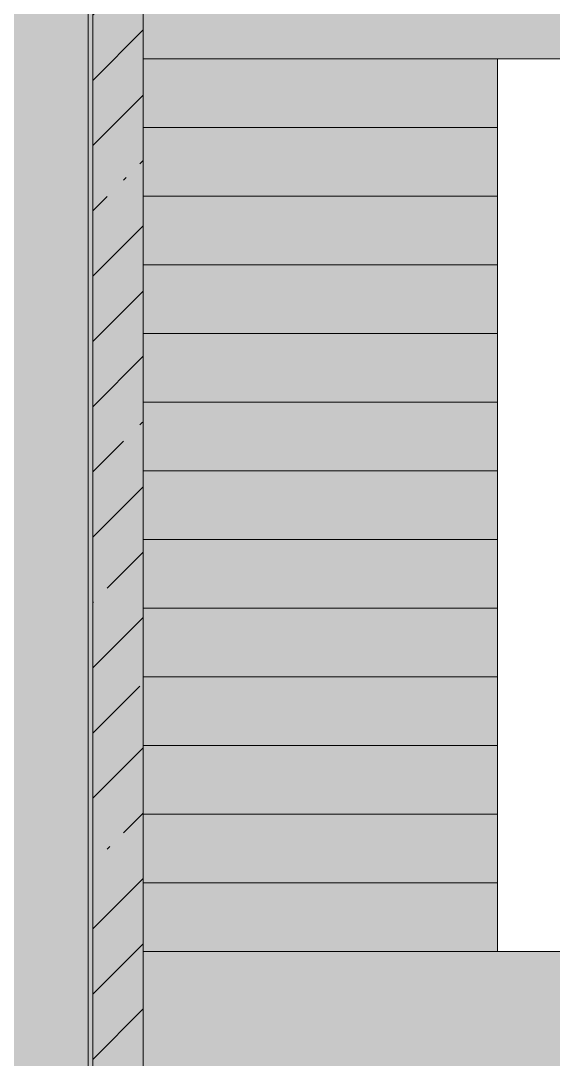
# Model space of a CAD drawing. Header units: millimetres. Extents: x 63482 to 319368, y -8553 to 29000.
# Drawn here: x 206333 to 208662, y 1150 to 5687 of the extents above; entities that cross this region are included whole.
import ezdxf

# ---------------------------------------------------------------- set-up
doc = ezdxf.new("R2010")
doc.units = ezdxf.units.MM
doc.linetypes.add('200_ШТРИХ__ш1_п0_6_', pattern=[80, 50, -30])
for name, color, linetype, lineweight in [('A-DETL', 7, 'Continuous', 5), ('A-DETL-MBND', 7, '200_ШТРИХ__ш1_п0_6_', 9), ('I-WALL-2', 7, 'Continuous', 5), ('S-STRS-4', 7, 'Continuous', 5)]:
    doc.layers.add(name, color=color, linetype=linetype, lineweight=lineweight)
doc.layers.add('A-DETL-GENF-3', color=7, linetype='Continuous', lineweight=9, true_color=0x4994b4, transparency=0.4)
doc.layers.add('S-STRS-3', color=7, linetype='Continuous', lineweight=15, true_color=0xd7cdc4, transparency=1)
for name, color, linetype, lineweight, true_color in [('A-FLOR-2', 7, 'Continuous', 5, 0xaaaaaa), ('A-FLOR-3', 7, 'Continuous', 5, 0x6f9cb0), ('I-WALL-3', 7, 'Continuous', 5, 0x2b586c)]:
    doc.layers.add(name, color=color, linetype=linetype, lineweight=lineweight, true_color=true_color)

msp = doc.modelspace()

# ---------------------------------------------------------------- hatches: boundary and pattern name
at = {"layer": 'A-DETL-GENF-3'}
h = msp.add_hatch(color=256, dxfattribs=at)
h.paths.add_polyline_path([(205835.8, -250), (206868.6, -250), (206868.6, 7900), (200198.6, 7900), (200198.6, -250), (205335.8, -250)])
h.paths.add_polyline_path([(250334.1, 5180), (254118.6, 5180), (254118.6, 10600), (246718.6, 10600), (246718.6, 5180)])
h.paths.add_polyline_path([(235334.7, 5180), (236398.6, 5180), (236398.6, 10600), (228998.6, 10600), (228998.6, 5180), (234334.7, 5180)])
h.paths.add_polyline_path([(146338, 6170), (161550.4, 6170), (161550.4, 9503.2), (144448.6, 9503.2), (144448.6, 6170)])
h.paths.add_polyline_path([(186336.5, 6250), (199018.6, 6250), (199018.6, 11900), (170005.7, 11900), (170005.7, 6250), (184336.6, 6250)])
h.paths.add_polyline_path([(154337.7, 11990), (154770.6, 11990), (154770.6, 15200), (148498.8, 15200), (148498.8, 11990), (152337.8, 11990)])
h.paths.add_polyline_path([(244334.3, 13400), (245838.6, 13400), (245838.6, 15610), (244308.6, 15610), (244308.6, 13400)])
h.paths.add_polyline_path([(235588.6, 13400), (235588.6, 17530), (233067.6, 17530), (233067.6, 13400), (235334.7, 13400)])
at = {"layer": 'I-WALL-2'}
h = msp.add_hatch(dxfattribs=at)
h.set_pattern_fill('FP_48', color=256, style=0, pattern_type=2)
h.set_pattern_definition([(45, (134788.6, 0), (-285.1231, 285.1231), []), (45, (135073.7, 0), (-285.1231, 285.1231), [504.031, -100.806, 16.764, -84.042])])
h.paths.add_polyline_path([(206868.6, 120), (206868.6, 7680), (206648.6, 7680), (206648.6, 120), (206835.7, 120)])
at = {"layer": 'S-STRS-3'}
h = msp.add_hatch(color=256, dxfattribs=at)
h.paths.add_polyline_path([(208335.7, 5520), (210268.6, 5520), (210268.6, 7680), (208548.6, 7680), (208548.6, 7672), (208478.6, 7672), (208478.6, 7680), (208463.3, 7680), (208463.3, 7297.5), (208443.6, 7297.5), (208443.6, 7280), (208393.6, 7280), (208393.6, 7300.1), (208317.9, 7317.8), (208264.6, 7339), (208186.2, 7392.9), (208155.4, 7420.2), (208112.9, 7473.7), (208084.5, 7372.8), (208023.3, 7232.9), (207996.9, 7182.7), (207938.6, 7095.7), (207840.5, 6985.1), (207760.6, 6914.3), (207695.9, 6866.4), (207605, 6812.2), (207520.1, 6772.1), (207415.7, 6736.1), (207315.1, 6712.8), (207193.6, 6699.5), (207122.1, 6697.1), (207122.1, 7680), (207108.6, 7680), (207108.6, 7672), (207038.6, 7672), (207038.6, 7680), (206868.6, 7680), (206868.6, 5520)])
h.paths.add_polyline_path([(207212.1, 6789.7), (207330.6, 6807.6), (207417.1, 6829.8), (207534.4, 6877.6), (207646.3, 6942.2), (207713.8, 6992), (207796.3, 7068.6), (207840.5, 7116.4), (207901.9, 7200.3), (207953.2, 7290.6), (207996.9, 7396.5), (208023.3, 7485.8), (208043.7, 7633.8), (208041.1, 7680), (207212.1, 7680), (207212.1, 6803.6)])
h.paths.add_polyline_path([(208373.3, 7394.8), (208373.3, 7680), (208138.2, 7680), (208142.7, 7633.8), (208159.3, 7577.7), (208186.2, 7525.9), (208230.2, 7473.7), (208267, 7442.2), (208335.7, 7407.4)])
for points in [[(208418.6, 5220), (208418.6, 5520), (206868.6, 5520), (206868.6, 5220), (208335.7, 5220)], [(208335.7, 4920), (208418.6, 4920), (208418.6, 5220), (206868.6, 5220), (206868.6, 4920)], [(208418.6, 4620), (208418.6, 4920), (206868.6, 4920), (206868.6, 4620), (208335.7, 4620)], [(208418.6, 4320), (208418.6, 4620), (206868.6, 4620), (206868.6, 4320), (208335.7, 4320)], [(208418.6, 4020), (208418.6, 4320), (206868.6, 4320), (206868.6, 4020), (208335.7, 4020)], [(208418.6, 3720), (208418.6, 4020), (206868.6, 4020), (206868.6, 3720), (208335.7, 3720)], [(208335.7, 3420), (208418.6, 3420), (208418.6, 3720), (206868.6, 3720), (206868.6, 3420)], [(208418.6, 3120), (208418.6, 3420), (206868.6, 3420), (206868.6, 3120)], [(208418.6, 2820), (208418.6, 3120), (206868.6, 3120), (206868.6, 2820)], [(208418.6, 2520), (208418.6, 2820), (206868.6, 2820), (206868.6, 2520)], [(208418.6, 2220), (208418.6, 2520), (206868.6, 2520), (206868.6, 2220)], [(208418.6, 1920), (208418.6, 2220), (206868.6, 2220), (206868.6, 1920)], [(208418.6, 1620), (208418.6, 1920), (206868.6, 1920), (206868.6, 1620)], [(209756.8, 535), (210268.6, 535), (210268.6, 1620), (206868.6, 1620), (206868.6, 535), (207628.6, 535), (207628.6, 555), (209428.6, 555), (209428.6, 535)]]:
    msp.add_hatch(color=256, dxfattribs=at).paths.add_polyline_path(points)

# ---------------------------------------------------------------- linework, layer by layer
at = {"layer": 'A-DETL'}
msp.add_line((206868.6, -250), (206868.6, 7900), dxfattribs=at)
at = {"layer": 'A-DETL-MBND'}
msp.add_line((206868.6, 7680), (206868.6, 3280), dxfattribs=at)
at = {"layer": 'A-FLOR-2'}
msp.add_line((206868.6, 3280), (206868.6, 7680), dxfattribs=at)
at = {"layer": 'A-FLOR-3'}
msp.add_line((206628.6, 140), (206628.6, 7660), dxfattribs=at)
at = {"layer": 'I-WALL-3'}
for p, q in [((206648.6, -100), (206648.6, 7680)), ((206868.6, 120), (206868.6, 7680))]:
    msp.add_line(p, q, dxfattribs=at)
at = {"layer": 'S-STRS-4'}
for p, q in [((206868.6, 5520), (208418.6, 5520)), ((206868.6, 5520), (208418.6, 5520)), ((208418.6, 5520), (210268.6, 5520)), ((208418.6, 5220), (208418.6, 5520)), ((206868.6, 5220), (208418.6, 5220)), ((206868.6, 5220), (208418.6, 5220)), ((208418.6, 4920), (208418.6, 5220)), ((206868.6, 4920), (208418.6, 4920)), ((206868.6, 4920), (208418.6, 4920)), ((208418.6, 4620), (208418.6, 4920)), ((206868.6, 4620), (208418.6, 4620)), ((206868.6, 4620), (208418.6, 4620)), ((208418.6, 4320), (208418.6, 4620)), ((206868.6, 4320), (208418.6, 4320)), ((206868.6, 4320), (208418.6, 4320)), ((208418.6, 4020), (208418.6, 4320)), ((206868.6, 4020), (208418.6, 4020)), ((206868.6, 4020), (208418.6, 4020)), ((208418.6, 3720), (208418.6, 4020)), ((206868.6, 3720), (208418.6, 3720)), ((206868.6, 3720), (208418.6, 3720)), ((208418.6, 3420), (208418.6, 3720)), ((206868.6, 3420), (208418.6, 3420)), ((206868.6, 3420), (208418.6, 3420)), ((208418.6, 3120), (208418.6, 3420)), ((206868.6, 3120), (208418.6, 3120)), ((206868.6, 3120), (208418.6, 3120)), ((208418.6, 2820), (208418.6, 3120)), ((206868.6, 2820), (208418.6, 2820)), ((206868.6, 2820), (208418.6, 2820)), ((208418.6, 2520), (208418.6, 2820)), ((206868.6, 2520), (208418.6, 2520)), ((206868.6, 2520), (208418.6, 2520)), ((208418.6, 2220), (208418.6, 2520)), ((206868.6, 2220), (208418.6, 2220)), ((206868.6, 2220), (208418.6, 2220)), ((208418.6, 1920), (208418.6, 2220)), ((206868.6, 1920), (208418.6, 1920)), ((206868.6, 1920), (208418.6, 1920)), ((208418.6, 1620), (208418.6, 1920)), ((206868.6, 1620), (208418.6, 1620)), ((206868.6, 1620), (208418.6, 1620)), ((208718.6, 1620), (208418.6, 1620))]:
    msp.add_line(p, q, dxfattribs=at)

doc.saveas('drawing.dxf')
